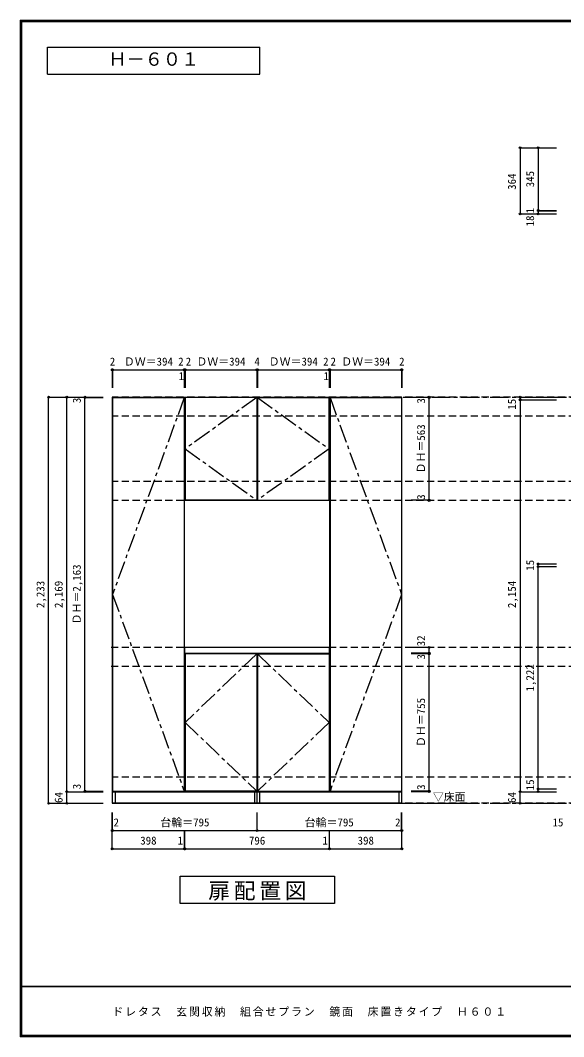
# Model space of a CAD drawing. Units: millimetres at full size, sheet at 1:20; details may follow other scales. Extents: x -3893 to 3907, y -2871 to 2783.
# Drawn here: x -3893 to -904, y -2803 to 2783 of the extents above; entities that cross this region are included whole.
import ezdxf
from ezdxf.enums import TextEntityAlignment as Align

# ---------------------------------------------------------------- set-up
doc = ezdxf.new("R2010")
doc.units = ezdxf.units.MM
doc.header["$LTSCALE"] = 20
doc.header["$PDMODE"] = 32
doc.header["$PDSIZE"] = 10
doc.linetypes.add('CHAIN1', pattern=[8, 5, -1, 1, -1])
doc.linetypes.add('DASHED2', pattern=[3, 2, -1])
for name, color, linetype in [('0-1_本体', 2, 'Continuous'), ('0-2_扉', 3, 'Continuous'), ('0-3_扉仕上', 7, 'CHAIN1'), ('0-4_棚', 3, 'Continuous'), ('0-A_文字', 7, 'Continuous'), ('0-B_寸法', 7, 'Continuous'), ('F-1_枠', 6, 'Continuous'), ('F-A_文字', 7, 'Continuous')]:
    doc.layers.add(name, color=color, linetype=linetype)
doc.styles.add('ＭＳ ゴシック', font='')
doc.styles.get('ＭＳ ゴシック').set_extended_font_data('MS Gothic')

msp = doc.modelspace()

# ---------------------------------------------------------------- linework, layer by layer
at = {"layer": '0-1_本体', "color": 7}
for p, q in [((-3387.48, 712.33), (-2989.48, 712.33)), ((-3387.48, 712.33), (-3387.48, -1456.67)), ((-2989.48, -1456.67), (-2989.48, 712.33)), ((-2191.48, 712.33), (-1793.48, 712.33)), ((-2191.48, 712.33), (-2191.48, -1456.67)), ((-1793.48, -1456.67), (-1793.48, 712.33)), ((-2988.48, -695.67), (-2988.48, -1456.67)), ((-2192.48, -1456.67), (-2192.48, -695.67)), ((-3387.48, -1456.67), (-2989.48, -1456.67)), ((-2988.48, -1456.67), (-2192.48, -1456.67)), ((-2191.48, -1456.67), (-1793.48, -1456.67))]:
    msp.add_line(p, q, dxfattribs=at)
msp.add_lwpolyline([(-2988.48, 712.33), (-2192.48, 712.33), (-2192.48, 143.33), (-2988.48, 143.33)], close=True, dxfattribs=at)
at = {"layer": '0-2_扉'}
for p, q in [((-3385.48, 709.33), (-3385.48, -1453.67)), ((-3385.48, 709.33), (-2991.48, 709.33)), ((-2991.48, 709.33), (-2991.48, -1453.67)), ((-2592.48, 709.33), (-2986.48, 709.33)), ((-2986.48, 709.33), (-2986.48, 146.33)), ((-2592.48, 709.33), (-2592.48, 146.33)), ((-2588.48, 709.33), (-2588.48, 146.33)), ((-2588.48, 709.33), (-2194.48, 709.33)), ((-2194.48, 146.33), (-2194.48, 709.33)), ((-2189.48, 709.33), (-2189.48, -1453.67)), ((-2189.48, 709.33), (-1795.48, 709.33)), ((-1795.48, 709.33), (-1795.48, -1453.67)), ((-2592.48, 146.33), (-2986.48, 146.33)), ((-2588.48, 146.33), (-2194.48, 146.33)), ((-2986.48, -698.67), (-2986.48, -1453.67)), ((-2592.48, -698.67), (-2986.48, -698.67)), ((-2592.48, -698.67), (-2592.48, -1453.67)), ((-2588.48, -698.67), (-2588.48, -1453.67)), ((-2588.48, -698.67), (-2194.48, -698.67)), ((-2194.48, -698.67), (-2194.48, -1453.67)), ((-3385.48, -1453.67), (-2991.48, -1453.67)), ((-2592.48, -1453.67), (-2986.48, -1453.67)), ((-2588.48, -1453.67), (-2194.48, -1453.67)), ((-2189.48, -1453.67), (-1795.48, -1453.67))]:
    msp.add_line(p, q, dxfattribs=at)
at = {"layer": '0-3_扉仕上'}
for p, q in [((-2991.48, 709.33), (-3385.48, -372.17)), ((-2592.48, 709.33), (-2986.48, 427.83)), ((-2588.48, 709.33), (-2194.48, 427.83)), ((-2189.48, 709.33), (-1795.48, -372.17)), ((-2986.48, 427.83), (-2592.48, 146.33)), ((-2194.48, 427.83), (-2588.48, 146.33)), ((-3385.48, -372.17), (-2991.48, -1453.67)), ((-1795.48, -372.17), (-2189.48, -1453.67)), ((-2592.48, -698.67), (-2986.48, -1076.17)), ((-2588.48, -698.67), (-2194.48, -1076.17)), ((-2986.48, -1076.17), (-2592.48, -1453.67)), ((-2194.48, -1076.17), (-2588.48, -1453.67))]:
    msp.add_line(p, q, dxfattribs=at)
at = {"layer": '0-3_扉仕上', "linetype": 'Continuous'}
msp.add_line((-3387.48, -1520.67), (-1443.48, -1520.67), dxfattribs=at)
at = {"layer": '0-4_棚'}
for p, q in [((-2989.48, -663.67), (-2989.48, -695.67)), ((-2191.48, -663.67), (-2989.48, -663.67)), ((-2191.48, -695.67), (-2191.48, -663.67)), ((-2989.48, -695.67), (-2191.48, -695.67))]:
    msp.add_line(p, q, dxfattribs=at)
at = {"layer": '0-A_文字'}
for p, q in [((-3743.33, 2636.67), (-2574.63, 2636.67)), ((-3743.33, 2486.67), (-3743.33, 2636.67)), ((-2574.63, 2486.67), (-2574.63, 2636.67)), ((-3743.33, 2486.67), (-2574.63, 2486.67)), ((-3014.48, -2070.67), (-3014.48, -1920.67)), ((-3014.48, -1920.67), (-2164.48, -1920.67)), ((-2164.48, -1920.67), (-2164.48, -2070.67)), ((-2164.48, -2070.67), (-3014.48, -2070.67))]:
    msp.add_line(p, q, dxfattribs=at)
at = {"layer": '0-A_文字', "linetype": 'CHAIN1'}
for p, q in [((-3387.48, 712.33), (3184.52, 712.33)), ((-3387.48, -1520.67), (3184.52, -1520.67))]:
    msp.add_line(p, q, dxfattribs=at)
at = {"layer": '0-B_寸法', "color": 4}
for p, q in [((-1143.48, 2083.06), (-943.48, 2083.06)), ((-1043.48, 2083.06), (-1043.48, 1719.06)), ((-1043.48, 1738.06), (-943.48, 1738.06)), ((-1043.48, 1737.06), (-943.48, 1737.06)), ((-3387.48, 862.33), (-3387.48, 762.33)), ((-3387.48, 862.33), (-3385.48, 862.33)), ((-3385.48, 862.33), (-2991.48, 862.33)), ((-3385.48, 862.33), (-3385.48, 762.33)), ((-2991.48, 862.33), (-2989.48, 862.33)), ((-2991.48, 862.33), (-2991.48, 762.33)), ((-2989.48, 862.33), (-2988.48, 862.33)), ((-2989.48, 862.33), (-2989.48, 762.33)), ((-2988.48, 862.33), (-2986.48, 862.33)), ((-2988.48, 862.33), (-2988.48, 762.33)), ((-2986.48, 862.33), (-2986.48, 762.33)), ((-2986.48, 862.33), (-2592.48, 862.33)), ((-2592.48, 862.33), (-2592.48, 762.33)), ((-2592.48, 862.33), (-2588.48, 862.33)), ((-2588.48, 862.33), (-2588.48, 762.33)), ((-2588.48, 862.33), (-2194.48, 862.33)), ((-2194.48, 862.33), (-2194.48, 762.33)), ((-2194.48, 862.33), (-2192.48, 862.33)), ((-2192.48, 862.33), (-2191.48, 862.33)), ((-2192.48, 862.33), (-2192.48, 762.33)), ((-2191.48, 862.33), (-2189.48, 862.33)), ((-2191.48, 862.33), (-2191.48, 762.33)), ((-2189.48, 862.33), (-1795.48, 862.33)), ((-2189.48, 862.33), (-2189.48, 762.33)), ((-1795.48, 862.33), (-1793.48, 862.33)), ((-1795.48, 862.33), (-1795.48, 762.33)), ((-1793.48, 862.33), (-1793.48, 762.33)), ((-3737.48, 712.33), (-3637.48, 712.33)), ((-3737.48, -1520.67), (-3737.48, 712.33)), ((-3637.48, 712.33), (-3437.48, 712.33)), ((-3637.48, -1456.67), (-3637.48, 712.33)), ((-3537.48, 709.33), (-3537.48, 712.33)), ((-3537.48, 709.33), (-3437.48, 709.33)), ((-3537.48, -1453.67), (-3537.48, 709.33)), ((-1643.48, 709.33), (-1743.48, 709.33)), ((-1643.48, 709.33), (-1643.48, 712.33)), ((-1643.48, 146.33), (-1643.48, 709.33)), ((-1143.48, 712.33), (-943.48, 712.33)), ((-1143.48, 712.33), (-1143.48, -1456.67)), ((-1143.48, 697.33), (-943.48, 697.33)), ((-1643.48, 146.33), (-1743.48, 146.33)), ((-1643.48, 143.33), (-1643.48, 146.33)), ((-1043.48, -204.67), (-943.48, -204.67)), ((-1043.48, -219.67), (-1043.48, -204.67)), ((-1043.48, -219.67), (-943.48, -219.67)), ((-1043.48, -1441.67), (-1043.48, -219.67)), ((-1643.48, -695.67), (-1743.48, -695.67)), ((-1643.48, -695.67), (-1743.48, -695.67)), ((-1643.48, -698.67), (-1743.48, -698.67)), ((-1643.48, -698.67), (-1643.48, -695.67)), ((-1643.48, -1453.67), (-1643.48, -698.67)), ((-1043.48, -1441.67), (-943.48, -1441.67)), ((-1043.48, -1456.67), (-1043.48, -1441.67)), ((-3637.48, -1456.67), (-3437.48, -1456.67)), ((-3637.48, -1520.67), (-3637.48, -1456.67)), ((-3637.48, -1456.67), (-3437.48, -1456.67)), ((-3537.48, -1453.67), (-3437.48, -1453.67)), ((-3537.48, -1456.67), (-3537.48, -1453.67)), ((-3537.48, -1456.67), (-3437.48, -1456.67)), ((-1643.48, -1453.67), (-1743.48, -1453.67)), ((-1643.48, -1456.67), (-1743.48, -1456.67)), ((-1643.48, -1456.67), (-1643.48, -1453.67)), ((-1143.48, -1456.67), (-943.48, -1456.67)), ((-1143.48, -1520.67), (-1143.48, -1456.67)), ((-1143.48, -1456.67), (-943.48, -1456.67)), ((-1043.48, -1456.67), (-943.48, -1456.67)), ((-3737.48, -1520.67), (-3637.48, -1520.67)), ((-3637.48, -1520.67), (-3437.48, -1520.67)), ((-1143.48, -1520.67), (-943.48, -1520.67)), ((-3387.48, -1670.67), (-3387.48, -1570.67)), ((-3385.48, -1670.67), (-3385.48, -1570.67)), ((-2590.48, -1670.67), (-2590.48, -1570.67)), ((-1795.48, -1670.67), (-1795.48, -1570.67)), ((-1793.48, -1670.67), (-1793.48, -1570.67)), ((-3387.48, -1770.67), (-3387.48, -1670.67)), ((-3387.48, -1670.67), (-3385.48, -1670.67)), ((-3385.48, -1670.67), (-2590.48, -1670.67)), ((-2989.48, -1770.67), (-2989.48, -1670.67)), ((-2988.48, -1770.67), (-2988.48, -1670.67)), ((-2590.48, -1670.67), (-1795.48, -1670.67)), ((-2192.48, -1770.67), (-2192.48, -1670.67)), ((-2191.48, -1770.67), (-2191.48, -1670.67)), ((-1795.48, -1670.67), (-1793.48, -1670.67)), ((-1793.48, -1770.67), (-1793.48, -1670.67)), ((-3387.48, -1770.67), (-2989.48, -1770.67)), ((-2989.48, -1770.67), (-2988.48, -1770.67)), ((-2988.48, -1770.67), (-2192.48, -1770.67)), ((-2192.48, -1770.67), (-2191.48, -1770.67)), ((-2191.48, -1770.67), (-1793.48, -1770.67))]:
    msp.add_line(p, q, dxfattribs=at)
at = {"layer": '0-B_寸法', "color": 4, "linetype": 'DASHED2'}
for p, q in [((3184.52, 712.33), (-3387.48, 712.33)), ((3184.52, 607.33), (-3387.48, 607.33)), ((3184.52, 248.33), (-3387.48, 248.33)), ((3184.52, 143.33), (-3387.48, 143.33)), ((3184.52, -663.67), (-3394.09, -663.67)), ((3184.52, -768.67), (-3394.09, -768.67)), ((3184.52, -1377.67), (-3387.48, -1377.67)), ((3184.52, -1520.67), (-3176.26, -1520.67))]:
    msp.add_line(p, q, dxfattribs=at)
at = {"layer": '0-B_寸法'}
for p, q in [((-3385.48, -1456.67), (-2590.48, -1456.67)), ((-3385.48, -1520.67), (-3385.48, -1456.67)), ((-3370.48, -1520.67), (-3370.48, -1456.67)), ((-2605.48, -1456.67), (-2605.48, -1520.67)), ((-2590.48, -1520.67), (-2590.48, -1456.67)), ((-2590.48, -1456.67), (-1795.48, -1456.67)), ((-2575.48, -1520.67), (-2575.48, -1456.67)), ((-1810.48, -1456.67), (-1810.48, -1520.67)), ((-1795.48, -1456.67), (-1795.48, -1520.67)), ((-2590.48, -1520.67), (-3385.48, -1520.67)), ((-1795.48, -1520.67), (-2590.48, -1520.67))]:
    msp.add_line(p, q, dxfattribs=at)
at = {"layer": '0-B_寸法', "color": 4}
for points in [[(-1143.48, 2083.06), (-1143.48, 1719.06), (-943.48, 1719.06)], [(-1643.48, -695.67), (-1643.48, -663.67), (-1743.48, -663.67)]]:
    msp.add_lwpolyline(points, dxfattribs=at)
at = {"layer": '0-B_寸法'}
for p in [(-1143.48, 2083.06), (-1043.48, 2083.06), (-1043.48, 1738.06), (-1043.48, 1737.06), (-1143.48, 1719.06), (-1043.48, 1719.06), (-3387.48, 862.33), (-3385.48, 862.33), (-2991.48, 862.33), (-2989.48, 862.33), (-2988.48, 862.33), (-2986.48, 862.33), (-2592.48, 862.33), (-2588.48, 862.33), (-2194.48, 862.33), (-2192.48, 862.33), (-2191.48, 862.33), (-2189.48, 862.33), (-1795.48, 862.33), (-1793.48, 862.33), (-3737.48, 712.33), (-3637.48, 712.33), (-3537.48, 712.33), (-3537.48, 709.33), (-1643.48, 712.33), (-1643.48, 709.33), (-1143.48, 712.33), (-1143.48, 697.33), (-1643.48, 146.33), (-1643.48, 143.33), (-1043.48, -204.67), (-1043.48, -219.67), (-1643.48, -663.67), (-1643.48, -695.67), (-1643.48, -695.67), (-1643.48, -698.67), (-3637.48, -1456.67), (-3637.48, -1456.67), (-3537.48, -1453.67), (-3537.48, -1456.67), (-1643.48, -1453.67), (-1643.48, -1456.67), (-1143.48, -1456.67), (-1143.48, -1456.67), (-1043.48, -1441.67), (-1043.48, -1456.67), (-3737.48, -1520.67), (-3637.48, -1520.67), (-1143.48, -1520.67), (-3387.48, -1670.67), (-3385.48, -1670.67), (-2590.48, -1670.67), (-1795.48, -1670.67), (-1793.48, -1670.67), (-3387.48, -1770.67), (-2989.48, -1770.67), (-2988.48, -1770.67), (-2192.48, -1770.67), (-2191.48, -1770.67), (-1793.48, -1770.67)]:
    msp.add_point(p, dxfattribs=at)
at = {"layer": 'F-1_枠'}
for p, q in [((-3893.39, 2783.33), (-3893.39, -2803.33)), ((-3893.39, 2783.33), (3906.61, 2783.33)), ((-3893.39, 2780), (3906.61, 2780)), ((-3893.39, 2776.67), (3906.61, 2776.67)), ((-3890.05, 2783.33), (-3890.05, -2803.33)), ((-3886.72, 2783.33), (-3886.72, -2803.33)), ((3906.61, -2526.67), (-3893.39, -2526.67)), ((3906.61, -2530), (-3893.39, -2530)), ((3906.61, -2796.67), (-3893.39, -2796.67)), ((3906.61, -2800), (-3893.39, -2800)), ((3906.61, -2803.33), (-3893.39, -2803.33))]:
    msp.add_line(p, q, dxfattribs=at)

# ---------------------------------------------------------------- texts
at = {"layer": '0-A_文字', "style": 'ＭＳ ゴシック'}
for s, height, p in [('Ｈ－６０１', 73.31, (-3408.98, 2511.67)), ('▽床面', 43.99, (-1623.48, -1520.67))]:
    msp.add_text(s, height=height, dxfattribs=at).set_placement(p, align=Align.BOTTOM_LEFT)
at = {"layer": '0-A_文字', "insert": (-2859.48, -2055.67), "char_height": 87.98, "attachment_point": 7, "style": 'ＭＳ ゴシック'}
msp.add_mtext('\\T1.17;扉配置図', dxfattribs=at)
at = {"layer": '0-B_寸法', "style": 'ＭＳ ゴシック'}
for s, p in [('364', (-1153.48, 1851.56)), ('345', (-1053.48, 1865.56)), ('1', (-1053.48, 1722.56)), ('18', (-1053.48, 1650.65)), ('3', (-3547.48, 679.01)), ('3', (-1653.48, 676.85)), ('15', (-1153.48, 643.11)), ('ＤＨ＝563', (-1653.48, 292.83)), ('3', (-1653.48, 147.85)), ('ＤＨ＝2,163', (-3547.48, -537.17)), ('15', (-1053.48, -242.17)), ('2,233', (-3747.48, -447.17)), ('2,169', (-3647.48, -447.17)), ('2,154', (-1153.48, -447.17)), ('32', (-1653.48, -657.47)), ('3', (-1653.48, -730.1)), ('1,222', (-1053.48, -905.67)), ('ＤＨ＝755', (-1653.48, -1211.17)), ('15', (-1053.48, -1448.99)), ('3', (-3547.48, -1443.09)), ('3', (-1653.48, -1446.76)), ('64', (-3647.48, -1518.67)), ('64', (-1153.48, -1518.67))]:
    msp.add_text(s, height=43.99, rotation=90, dxfattribs=at).set_placement(p, align=Align.BOTTOM_LEFT)
for s, p in [('2', (-3401.48, 872.33)), ('ＤＷ＝394', (-3323.48, 872.33)), ('2', (-3024.48, 872.33)), ('2', (-2983.48, 872.33)), ('ＤＷ＝394', (-2924.48, 872.33)), ('4', (-2605.48, 872.33)), ('ＤＷ＝394', (-2526.48, 872.33)), ('2', (-2227.48, 872.33)), ('2', (-2186.48, 872.33)), ('ＤＷ＝394', (-2127.48, 872.33)), ('2', (-1809.48, 872.33)), ('1', (-3022.48, 792.33)), ('1', (-2225.48, 792.33)), ('2', (-3380.48, -1660.67)), ('台輪＝795', (-3122.48, -1660.67)), ('台輪＝795', (-2328.48, -1660.67)), ('2', (-1831.48, -1660.67)), ('15', (-965.23, -1660.67)), ('398', (-3233.48, -1760.67)), ('1', (-3028.01, -1760.67)), ('796', (-2635.48, -1760.67)), ('1', (-2231.01, -1760.67)), ('398', (-2037.48, -1760.67))]:
    msp.add_text(s, height=43.99, dxfattribs=at).set_placement(p, align=Align.BOTTOM_LEFT)
at = {"layer": 'F-A_文字', "insert": (-3386.72, -2693.33), "char_height": 43.99, "attachment_point": 7, "style": 'ＭＳ ゴシック'}
msp.add_mtext('\\T1.17;ドレタス\u3000玄関収納\u3000組合せプラン\u3000鏡面\u3000床置きタイプ\u3000Ｈ６０１', dxfattribs=at)

doc.saveas('drawing.dxf')
